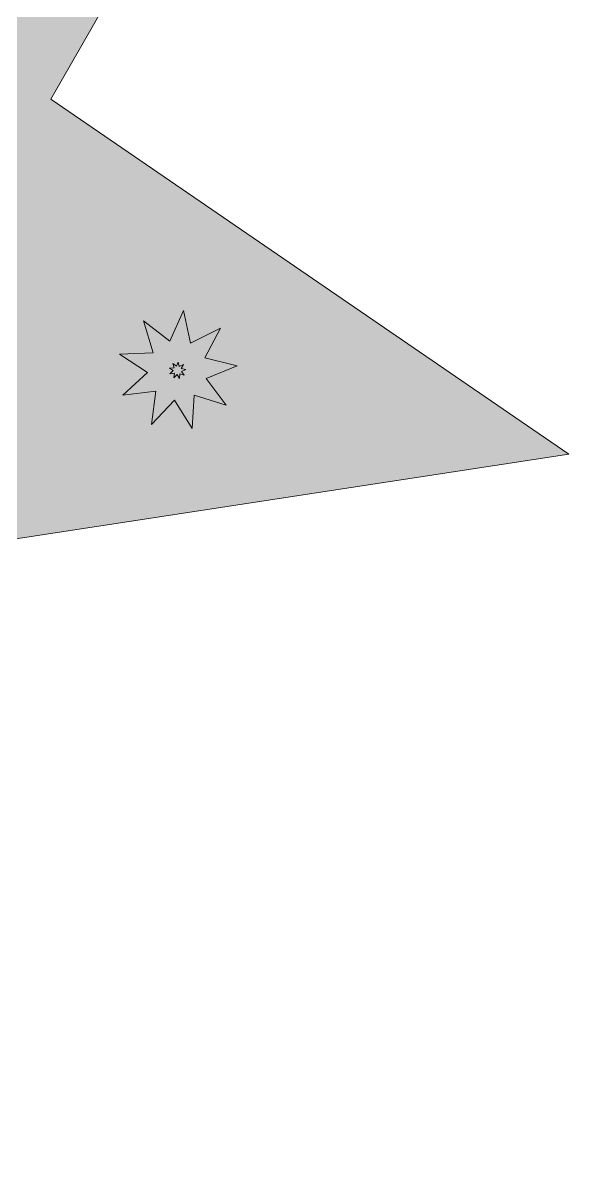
# Model space of a CAD drawing. Header units: millimetres. Extents: x 22 to 606, y -841 to -12.
# Drawn here: x 130.61 to 142.74, y -506.45 to -480.85 of the extents above; entities that cross this region are included whole.
import ezdxf

# ---------------------------------------------------------------- set-up
doc = ezdxf.new("R2010")
doc.units = ezdxf.units.MM
doc.header["$MEASUREMENT"] = 0
doc.layers.add('engraving', color=7, linetype='Continuous')
doc.layers.add('Layer 1', color=7, linetype='Continuous')

# ---------------------------------------------------------------- blocks, each defined once
blk = doc.blocks.new('block 10')
at = {"layer": 'engraving'}
h = blk.add_hatch(color=1, dxfattribs=at)
h.dxf.hatch_style = 2
h.paths.add_polyline_path([(134.373, -489.849), (133.978, -489.221), (133.466, -489.759), (133.567, -489.023), (132.828, -489.107), (133.378, -488.607), (132.759, -488.197), (133.501, -488.168), (133.291, -487.456), (133.878, -487.911), (134.175, -487.23), (134.332, -487.956), (134.997, -487.625), (134.651, -488.282), (135.373, -488.456), (134.685, -488.737), (135.127, -489.334), (134.419, -489.108)])
h.paths.add_polyline_path([(134.034, -488.649), (134.089, -488.736), (134.095, -488.633), (134.193, -488.665), (134.132, -488.582), (134.227, -488.543), (134.127, -488.519), (134.175, -488.428), (134.083, -488.474), (134.061, -488.374), (134.021, -488.468), (133.939, -488.405), (133.969, -488.503), (133.866, -488.507), (133.952, -488.564), (133.876, -488.633), (133.977, -488.621), (133.963, -488.723)])
at = {"layer": 'engraving', "lineweight": 0}
for points in [[(134.373, -489.849), (133.978, -489.221), (133.466, -489.759), (133.567, -489.023), (132.828, -489.107), (133.378, -488.607), (132.759, -488.197), (133.501, -488.168), (133.291, -487.456), (133.878, -487.911), (134.175, -487.23), (134.332, -487.956), (134.997, -487.625), (134.651, -488.282), (135.373, -488.456), (134.685, -488.737), (135.127, -489.334), (134.419, -489.108), (134.373, -489.849)], [(134.034, -488.649), (134.089, -488.736), (134.095, -488.633), (134.193, -488.665), (134.132, -488.582), (134.227, -488.543), (134.127, -488.519), (134.175, -488.428), (134.083, -488.474), (134.061, -488.374), (134.021, -488.468), (133.939, -488.405), (133.969, -488.503), (133.866, -488.507), (133.952, -488.564), (133.876, -488.633), (133.977, -488.621), (133.963, -488.723), (134.034, -488.649)]]:
    blk.add_lwpolyline(points, dxfattribs=at)

msp = doc.modelspace()

# ---------------------------------------------------------------- hatches: boundary and pattern name
at = {"layer": 'Layer 1'}
h = msp.add_hatch(color=2, dxfattribs=at)
h.dxf.hatch_style = 2
edge = h.paths.add_edge_path()
edge.add_spline(control_points=[(142.743, -490.421), (142.743, -490.421), (131.227, -482.536), (131.227, -482.536), (131.227, -482.536), (138.181, -470.435), (138.181, -470.435), (138.181, -470.435), (124.837, -474.522), (124.837, -474.522), (124.837, -474.522), (121.205, -465.323), (121.205, -465.323), (123.319, -464.681), (124.862, -462.715), (124.862, -460.395), (124.862, -457.555), (122.552, -455.244), (119.712, -455.244), (116.871, -455.244), (114.561, -457.555), (114.561, -460.395), (114.561, -462.715), (116.104, -464.681), (118.218, -465.323), (118.218, -465.323), (114.587, -474.522), (114.587, -474.522), (114.587, -474.522), (101.242, -470.435), (101.242, -470.435), (101.242, -470.435), (108.196, -482.536), (108.196, -482.536), (108.196, -482.536), (96.68, -490.421), (96.68, -490.421), (96.68, -490.421), (110.477, -492.529), (110.477, -492.529), (110.477, -492.529), (109.462, -506.448), (109.462, -506.448), (109.462, -506.448), (119.712, -496.976), (119.712, -496.976), (119.712, -496.976), (129.961, -506.448), (129.961, -506.448), (129.961, -506.448), (128.946, -492.529), (128.946, -492.529), (128.946, -492.529), (142.743, -490.421), (142.743, -490.421)], knot_values=[0, 0, 0, 0, 1, 1, 1, 2, 2, 2, 3, 3, 3, 4, 4, 4, 5, 5, 5, 6, 6, 6, 7, 7, 7, 8, 8, 8, 9, 9, 9, 10, 10, 10, 11, 11, 11, 12, 12, 12, 13, 13, 13, 14, 14, 14, 15, 15, 15, 16, 16, 16, 17, 17, 17, 18, 18, 18, 18], degree=3, periodic=1)
edge = h.paths.add_edge_path()
edge.add_spline(control_points=[(116.561, -460.395), (116.561, -458.657), (117.974, -457.244), (119.712, -457.244), (121.449, -457.244), (122.862, -458.657), (122.862, -460.395), (122.862, -462.132), (121.449, -463.545), (119.712, -463.545), (117.974, -463.545), (116.561, -462.132), (116.561, -460.395)], knot_values=[0, 0, 0, 0, 1, 1, 1, 2, 2, 2, 3, 3, 3, 4, 4, 4, 4], degree=3, periodic=1)

# ---------------------------------------------------------------- linework, layer by layer
at = {"layer": 'Layer 1', "lineweight": 0}
msp.add_open_spline([(142.743, -490.421), (142.743, -490.421), (131.227, -482.536), (131.227, -482.536), (131.227, -482.536), (138.181, -470.435), (138.181, -470.435), (138.181, -470.435), (124.837, -474.522), (124.837, -474.522), (124.837, -474.522), (121.205, -465.323), (121.205, -465.323), (123.319, -464.681), (124.862, -462.715), (124.862, -460.395), (124.862, -457.555), (122.552, -455.244), (119.712, -455.244), (116.871, -455.244), (114.561, -457.555), (114.561, -460.395), (114.561, -462.715), (116.104, -464.681), (118.218, -465.323), (118.218, -465.323), (114.587, -474.522), (114.587, -474.522), (114.587, -474.522), (101.242, -470.435), (101.242, -470.435), (101.242, -470.435), (108.196, -482.536), (108.196, -482.536), (108.196, -482.536), (96.68, -490.421), (96.68, -490.421), (96.68, -490.421), (110.477, -492.529), (110.477, -492.529), (110.477, -492.529), (109.462, -506.448), (109.462, -506.448), (109.462, -506.448), (119.712, -496.976), (119.712, -496.976), (119.712, -496.976), (129.961, -506.448), (129.961, -506.448), (129.961, -506.448), (128.946, -492.529), (128.946, -492.529), (128.946, -492.529), (142.743, -490.421), (142.743, -490.421)], degree=3, knots=[0, 0, 0, 0, 1, 1, 1, 2, 2, 2, 3, 3, 3, 4, 4, 4, 5, 5, 5, 6, 6, 6, 7, 7, 7, 8, 8, 8, 9, 9, 9, 10, 10, 10, 11, 11, 11, 12, 12, 12, 13, 13, 13, 14, 14, 14, 15, 15, 15, 16, 16, 16, 17, 17, 17, 18, 18, 18, 18], dxfattribs=at)

# ---------------------------------------------------------------- block references
at = {"layer": 'engraving'}
msp.add_blockref('block 10', (0, 0), dxfattribs=at)

doc.saveas('drawing.dxf')
